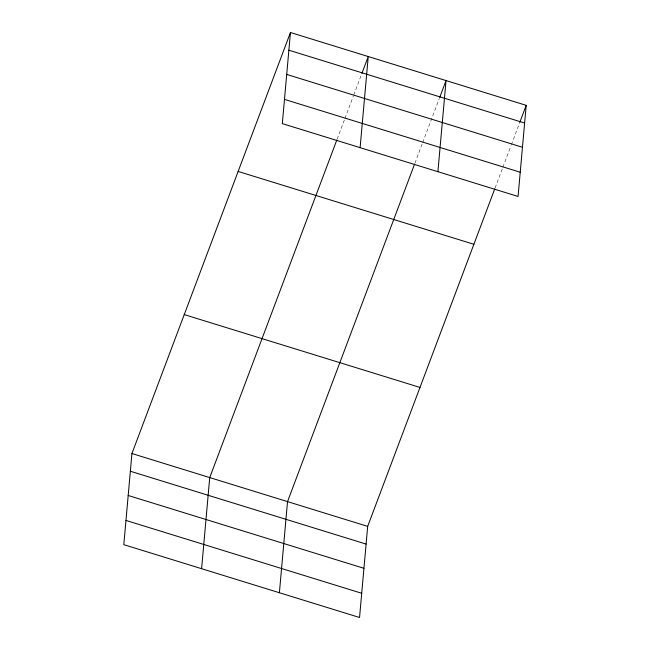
<?xml version="1.0" encoding="UTF-8"?>
<svg xmlns="http://www.w3.org/2000/svg" width="650" height="650" viewBox="0 0 650 650"><rect width="100%" height="100%" fill="white"/><g stroke="black" fill="none" stroke-linecap="round" stroke-linejoin="round"><path stroke-width="0.49" stroke-dasharray="3.25 2.44" d="M337.147 139.149L344.565 119.438M344.923 118.495L353.405 95.964M353.754 95.03L361.538 74.376M414.944 163.191L422.362 143.471M422.719 142.537L439.335 98.41M495.097 187.956L502.515 168.236M502.872 167.302L511.006 145.706M511.355 144.771L519.837 122.241"/><path stroke-width="0.97" d="M290.452 32.5L282.319 123.622L518.066 196.463L526.199 105.341L290.452 32.5L131.934 453.538L123.801 544.659L359.548 617.5L367.681 526.378L494.739 188.89M201.597 568.701L209.731 477.571L336.789 140.091M279.394 592.735L287.527 501.613L414.586 164.125M360.116 147.664L368.249 56.534L361.887 73.434M437.913 171.697L446.046 80.576L439.684 97.476M519.837 122.241L526.199 105.341M288.876 50.204L524.623 123.037M286.715 74.433L522.462 147.274M284.481 99.393L520.227 172.234M238.144 171.446L473.891 244.278M184.243 314.592L419.989 387.433M131.934 453.538L367.681 526.378M130.349 471.242L366.096 544.074M128.188 495.471L363.935 568.303M125.962 520.431L361.709 593.271"/></g></svg>
